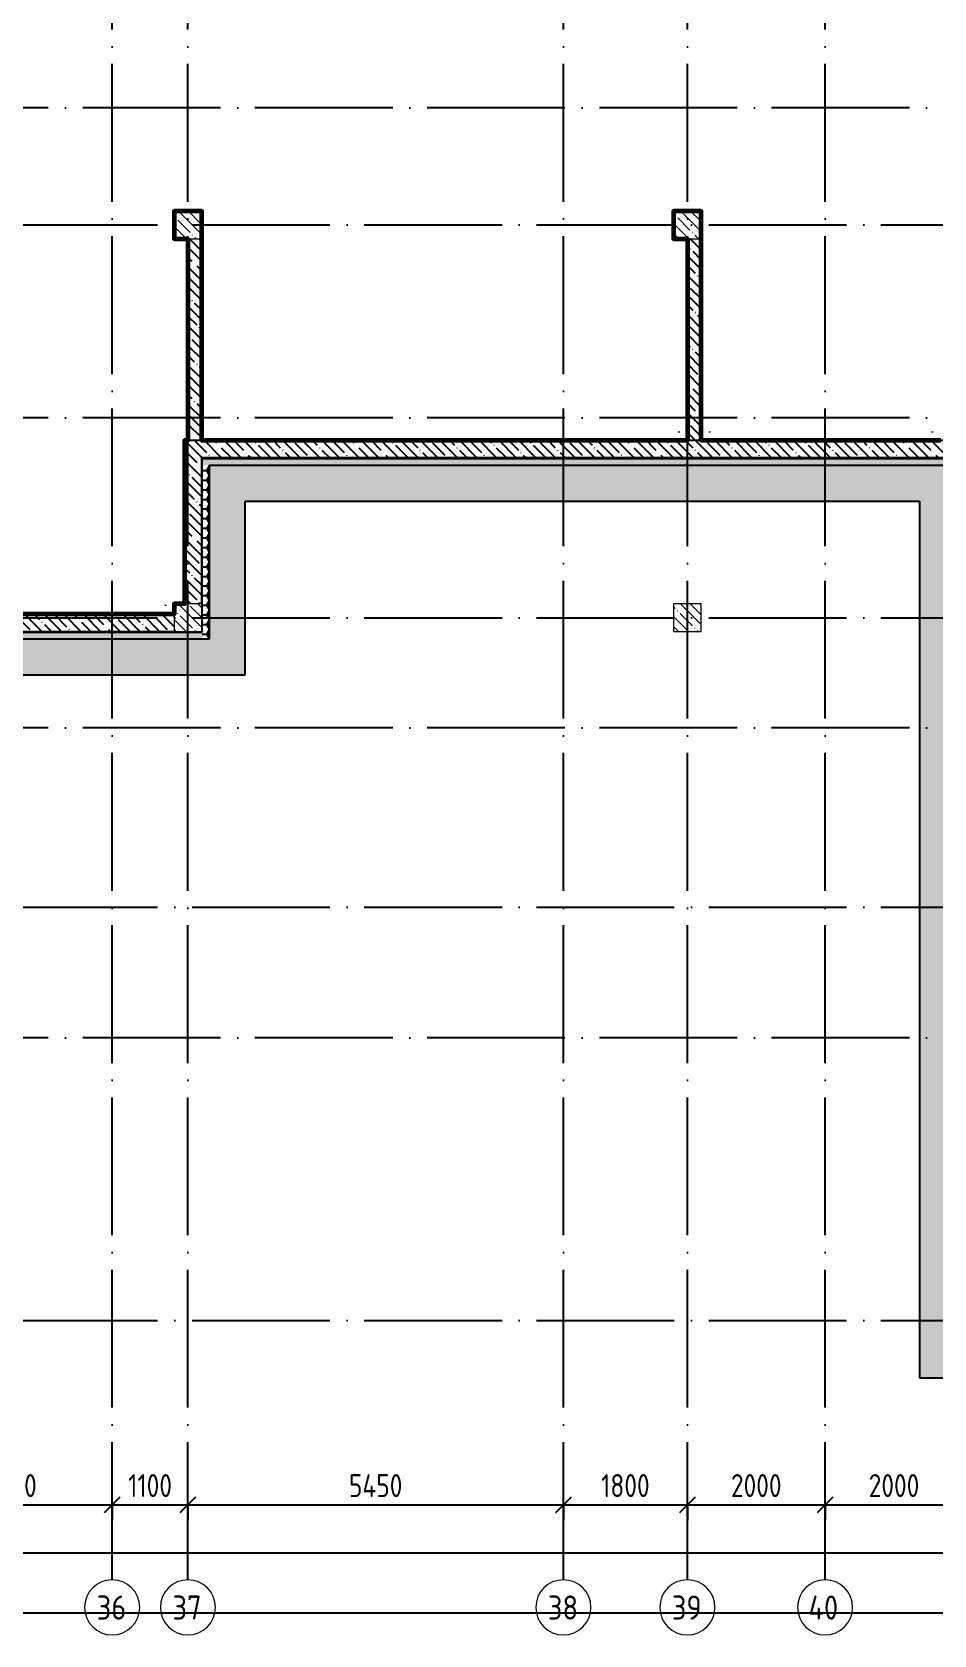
# Model space of a CAD drawing. Header units: millimetres. Extents: x -592259 to 288321, y -552984 to 293768.
# Drawn here: x 133985 to 147078, y 110347 to 133611 of the extents above; entities that cross this region are included whole.
import ezdxf

# ---------------------------------------------------------------- set-up
doc = ezdxf.new("R2010")
doc.units = ezdxf.units.MM
doc.linetypes.add('ADSK_Линия сетки', pattern=[2500, 2000, -250, 0, -250])
doc.layers.get('Defpoints').update_dxf_attribs({"color": 250})
for name, color, linetype, lineweight in [('5.2) ЧН-25 подвал 3.1 вып', 160, 'Continuous', 60), ('A-ANNO-DIMS', 250, 'Continuous', 9), ('A-DETL-2', 250, 'Continuous', 5), ('A-DETL-GENF-1', 250, 'Continuous', 5), ('A-WALL', 250, 'Continuous', 9), ('A-WALL-1', 250, 'Continuous', 50), ('A-WALL-2', 250, 'Continuous', 5), ('A-WALL-3', 250, 'Continuous', 13), ('I-WALL-1', 250, 'Continuous', 5), ('S-COLS-1', 250, 'Continuous', 5), ('S-COLS-2', 250, 'Continuous', 5), ('Оси', 250, 'Continuous', 9), ('Оси-1', 250, 'ADSK_Линия сетки', 9)]:
    doc.layers.add(name, color=color, linetype=linetype, lineweight=lineweight)
doc.styles.add('GOST Common', font='', dxfattribs={"width": 0.9, "height": 350})
doc.styles.get("Standard").update_dxf_attribs({"font": 'ГОСТ тип А.ttf'})
doc.styles.get('GOST Common').set_extended_font_data('GOST Common')
doc.dimstyles.new('А3', dxfattribs={"dimtxt": 333, "dimasz": 222, "dimexe": 222, "dimexo": 111, "dimgap": 111, "dimtad": 1, "dimtoh": 1, "dimdec": 0, "dimrnd": 0.0015, "dimzin": 0, "dimdsep": 46, "dimtxsty": 'Standard', "dimblk": 'OBLIQUE', "dimcen": 0, "dimclrd": 7, "dimclre": 7, "dimclrt": 7, "dimadec": 0, "dimazin": 0, "dimtfac": 1, "dimtdec": 0, "dimtofl": 0, "dimtmove": 0, "dimatfit": 3, "dimfxl": 1, "dimtolj": 1, "dimtzin": 0, "dimarcsym": 0})
pattern_1 = [(135, (10997.54, 114885.93), (-142.5612, -142.5612), []), (135, (11140.1, 114885.93), (-142.5612, -142.5612), [252.016, -50.403, 3.353, -47.05])]
pattern_2 = [(0, (10997.54, 114885.926), (120.968, 69.841), [80.645, -161.29]), (120, (10997.54, 114885.926), (-120.96808, 69.84086), [80.645, -161.29]), (60, (10997.54, 114885.926), (-8e-05, 139.68186), [0, -161.29, 80.645, 0])]

# ---------------------------------------------------------------- blocks, each defined once
blk = doc.blocks.new('BSC_Колонна _Прямоугольная - 400x400-V23-АР1_Кладочный план подвала_ Блок 2_ 3')
at = {"layer": 'S-COLS-2'}
h = blk.add_hatch(dxfattribs=at)
h.set_pattern_fill('FP_35', color=256, style=0, pattern_type=2)
h.set_pattern_definition([(135, (-125250, -10225), (-142.56192, -142.56192), []), (135, (-125107.44, -10225), (-142.56192, -142.56192), [252.016, -50.403, 3.353, -47.05])])
h.paths.add_polyline_path([(-200, -200), (200, -200), (200, 200), (-200, 200)])
at = {"layer": 'S-COLS-1'}
for p, q in [((200, 200), (-200, 200)), ((-200, 200), (-200, -200)), ((200, -200), (200, 200)), ((-200, -200), (200, -200))]:
    blk.add_line(p, q, dxfattribs=at)
blk = doc.blocks.new('BSC_Колонна _Прямоугольная - 400x400-V34-АР1_Кладочный план подвала_ Блок 2_ 3')
at = {"layer": 'S-COLS-2'}
h = blk.add_hatch(dxfattribs=at)
h.set_pattern_fill('FP_46', color=256, style=0, pattern_type=2)
h.set_pattern_definition([(135, (-125250, -15925), (-142.56192, -142.56192), []), (135, (-125107.44, -15925), (-142.56192, -142.56192), [252.016, -50.403, 3.353, -47.05])])
h.paths.add_polyline_path([(-200, -200), (200, -200), (200, 200), (-200, 200)])
at = {"layer": 'S-COLS-1'}
for p, q in [((200, 200), (-200, 200)), ((-200, 200), (-200, -200)), ((200, -200), (200, 200)), ((-200, -200), (200, -200))]:
    blk.add_line(p, q, dxfattribs=at)
blk = doc.blocks.new('BSC_Колонна _Прямоугольная - 400x400-V35-АР1_Кладочный план подвала_ Блок 2_ 3')
at = {"layer": 'S-COLS-2'}
h = blk.add_hatch(dxfattribs=at)
h.set_pattern_fill('FP_47', color=256, style=0, pattern_type=2)
h.set_pattern_definition([(135, (-132500, -15925), (-142.56192, -142.56192), []), (135, (-132357.44, -15925), (-142.56192, -142.56192), [252.016, -50.403, 3.353, -47.05])])
h.paths.add_polyline_path([(-200, -200), (200, -200), (200, 200), (-200, 200)])
at = {"layer": 'S-COLS-1'}
for p, q in [((200, 200), (-200, 200)), ((-200, 200), (-200, -200)), ((200, -200), (200, 200)), ((-200, -200), (200, -200))]:
    blk.add_line(p, q, dxfattribs=at)
blk = doc.blocks.new('BSC_Колонна _Прямоугольная - 400x400-V52-АР1_Кладочный план подвала_ Блок 2_ 3')
at = {"layer": 'S-COLS-2'}
h = blk.add_hatch(dxfattribs=at)
h.set_pattern_fill('FP_64', color=256, style=0, pattern_type=2)
h.set_pattern_definition([(135, (-132500, -10225), (-142.56192, -142.56192), []), (135, (-132357.44, -10225), (-142.56192, -142.56192), [252.016, -50.403, 3.353, -47.05])])
h.paths.add_polyline_path([(-200, -200), (200, -200), (200, 200), (-200, 200)])
at = {"layer": 'S-COLS-1'}
for p, q in [((200, 200), (-200, 200)), ((-200, 200), (-200, -200)), ((200, -200), (200, 200)), ((-200, -200), (200, -200))]:
    blk.add_line(p, q, dxfattribs=at)
blk = doc.blocks.new('Ось сетки - Круг_Ø8 мм-39983606-АР1_Кладочный план подвала_ Блок 2_ 3')
at = {"layer": 'Оси'}
for start, end in [(360, 180), (180, 360)]:
    blk.add_arc((0, 0), 4, start, end, dxfattribs=at)
blk = doc.blocks.new('_Oblique')
at = {"color": 0, "linetype": 'ByBlock', "lineweight": -2}
blk.add_line((-0.5, -0.5), (0.5, 0.5), dxfattribs=at)
blk = doc.blocks.new('*D5228')
at = {"layer": 'A-ANNO-DIMS', "color": 7, "lineweight": -2, "transparency": 16777216}
for p, q in [((132198, 112237), (135148, 112237)), ((132198, 112226), (132198, 112015)), ((135148, 112226), (135148, 112015))]:
    blk.add_line(p, q, dxfattribs=at)
at = {"layer": 'Defpoints', "color": 0, "transparency": 16777216}
for p in [(132198, 112337), (135148, 112337), (135148, 112237)]:
    blk.add_point(p, dxfattribs=at)
at = {"layer": 'A-ANNO-DIMS', "color": 7, "lineweight": -2, "transparency": 16777216, "xscale": 222, "yscale": 222, "zscale": 222, "rotation": 180}
blk.add_blockref('_Oblique', (132198, 112237), dxfattribs=at)
at = {"layer": 'A-ANNO-DIMS', "color": 7, "lineweight": -2, "transparency": 16777216, "xscale": 222, "yscale": 222, "zscale": 222}
blk.add_blockref('_Oblique', (135148, 112237), dxfattribs=at)
at = {"layer": 'A-ANNO-DIMS', "color": 7, "lineweight": -2, "transparency": 16777216, "insert": (133673, 112515), "char_height": 333, "width": 2.48, "attachment_point": 5}
blk.add_mtext('\\A1;2950', dxfattribs=at)
blk = doc.blocks.new('*D5229')
at = {"layer": 'A-ANNO-DIMS', "color": 7, "lineweight": -2, "transparency": 16777216}
for p, q in [((135148, 112237), (136248, 112237)), ((135148, 112226), (135148, 112015)), ((136248, 112226), (136248, 112015))]:
    blk.add_line(p, q, dxfattribs=at)
at = {"layer": 'Defpoints', "color": 0, "transparency": 16777216}
for p in [(135148, 112337), (136248, 112337), (136248, 112237)]:
    blk.add_point(p, dxfattribs=at)
at = {"layer": 'A-ANNO-DIMS', "color": 7, "lineweight": -2, "transparency": 16777216, "xscale": 222, "yscale": 222, "zscale": 222, "rotation": 180}
blk.add_blockref('_Oblique', (135148, 112237), dxfattribs=at)
at = {"layer": 'A-ANNO-DIMS', "color": 7, "lineweight": -2, "transparency": 16777216, "xscale": 222, "yscale": 222, "zscale": 222}
blk.add_blockref('_Oblique', (136248, 112237), dxfattribs=at)
at = {"layer": 'A-ANNO-DIMS', "color": 7, "lineweight": -2, "transparency": 16777216, "insert": (135698, 112515), "char_height": 333, "width": 2.11, "attachment_point": 5}
blk.add_mtext('\\A1;1100', dxfattribs=at)
blk = doc.blocks.new('*D5230')
at = {"layer": 'A-ANNO-DIMS', "color": 7, "lineweight": -2, "transparency": 16777216}
for p, q in [((136248, 112237), (141698, 112237)), ((136248, 112226), (136248, 112015)), ((141698, 112226), (141698, 112015))]:
    blk.add_line(p, q, dxfattribs=at)
at = {"layer": 'Defpoints', "color": 0, "transparency": 16777216}
for p in [(136248, 112337), (141698, 112337), (141698, 112237)]:
    blk.add_point(p, dxfattribs=at)
at = {"layer": 'A-ANNO-DIMS', "color": 7, "lineweight": -2, "transparency": 16777216, "xscale": 222, "yscale": 222, "zscale": 222, "rotation": 180}
blk.add_blockref('_Oblique', (136248, 112237), dxfattribs=at)
at = {"layer": 'A-ANNO-DIMS', "color": 7, "lineweight": -2, "transparency": 16777216, "xscale": 222, "yscale": 222, "zscale": 222}
blk.add_blockref('_Oblique', (141698, 112237), dxfattribs=at)
at = {"layer": 'A-ANNO-DIMS', "color": 7, "lineweight": -2, "transparency": 16777216, "insert": (138973, 112515), "char_height": 333, "width": 2.57, "attachment_point": 5}
blk.add_mtext('\\A1;5450', dxfattribs=at)
blk = doc.blocks.new('*D5231')
at = {"layer": 'A-ANNO-DIMS', "color": 7, "lineweight": -2, "transparency": 16777216}
for p, q in [((141698, 112237), (143498, 112237)), ((141698, 112226), (141698, 112015)), ((143498, 112226), (143498, 112015))]:
    blk.add_line(p, q, dxfattribs=at)
at = {"layer": 'Defpoints', "color": 0, "transparency": 16777216}
for p in [(141698, 112337), (143498, 112337), (143498, 112237)]:
    blk.add_point(p, dxfattribs=at)
at = {"layer": 'A-ANNO-DIMS', "color": 7, "lineweight": -2, "transparency": 16777216, "xscale": 222, "yscale": 222, "zscale": 222, "rotation": 180}
blk.add_blockref('_Oblique', (141698, 112237), dxfattribs=at)
at = {"layer": 'A-ANNO-DIMS', "color": 7, "lineweight": -2, "transparency": 16777216, "xscale": 222, "yscale": 222, "zscale": 222}
blk.add_blockref('_Oblique', (143498, 112237), dxfattribs=at)
at = {"layer": 'A-ANNO-DIMS', "color": 7, "lineweight": -2, "transparency": 16777216, "insert": (142598, 112515), "char_height": 333, "width": 2.3, "attachment_point": 5}
blk.add_mtext('\\A1;1800', dxfattribs=at)
blk = doc.blocks.new('*D5232')
at = {"layer": 'A-ANNO-DIMS', "color": 7, "lineweight": -2, "transparency": 16777216}
for p, q in [((143498, 112237), (145498, 112237)), ((143498, 112226), (143498, 112015)), ((145498, 112226), (145498, 112015))]:
    blk.add_line(p, q, dxfattribs=at)
at = {"layer": 'Defpoints', "color": 0, "transparency": 16777216}
for p in [(143498, 112337), (145498, 112337), (145498, 112237)]:
    blk.add_point(p, dxfattribs=at)
at = {"layer": 'A-ANNO-DIMS', "color": 7, "lineweight": -2, "transparency": 16777216, "xscale": 222, "yscale": 222, "zscale": 222, "rotation": 180}
blk.add_blockref('_Oblique', (143498, 112237), dxfattribs=at)
at = {"layer": 'A-ANNO-DIMS', "color": 7, "lineweight": -2, "transparency": 16777216, "xscale": 222, "yscale": 222, "zscale": 222}
blk.add_blockref('_Oblique', (145498, 112237), dxfattribs=at)
at = {"layer": 'A-ANNO-DIMS', "color": 7, "lineweight": -2, "transparency": 16777216, "insert": (144498, 112515), "char_height": 333, "width": 2.48, "attachment_point": 5}
blk.add_mtext('\\A1;2000', dxfattribs=at)
blk = doc.blocks.new('*D5233')
at = {"layer": 'A-ANNO-DIMS', "color": 7, "lineweight": -2, "transparency": 16777216}
for p, q in [((145498, 112237), (147498, 112237)), ((145498, 112226), (145498, 112015)), ((147498, 112226), (147498, 112015))]:
    blk.add_line(p, q, dxfattribs=at)
at = {"layer": 'Defpoints', "color": 0, "transparency": 16777216}
for p in [(145498, 112337), (147498, 112337), (147498, 112237)]:
    blk.add_point(p, dxfattribs=at)
at = {"layer": 'A-ANNO-DIMS', "color": 7, "lineweight": -2, "transparency": 16777216, "xscale": 222, "yscale": 222, "zscale": 222, "rotation": 180}
blk.add_blockref('_Oblique', (145498, 112237), dxfattribs=at)
at = {"layer": 'A-ANNO-DIMS', "color": 7, "lineweight": -2, "transparency": 16777216, "xscale": 222, "yscale": 222, "zscale": 222}
blk.add_blockref('_Oblique', (147498, 112237), dxfattribs=at)
at = {"layer": 'A-ANNO-DIMS', "color": 7, "lineweight": -2, "transparency": 16777216, "insert": (146498, 112515), "char_height": 333, "width": 2.48, "attachment_point": 5}
blk.add_mtext('\\A1;2000', dxfattribs=at)
blk = doc.blocks.new('*D5130')
at = {"layer": 'A-ANNO-DIMS', "color": 7, "lineweight": -2, "transparency": 16777216}
for p, q in [((80148, 111537), (163748, 111537)), ((80148, 111526), (80148, 111315)), ((163748, 111526), (163748, 111315))]:
    blk.add_line(p, q, dxfattribs=at)
at = {"layer": 'Defpoints', "color": 0, "transparency": 16777216}
for p in [(80148, 111637), (163748, 111637), (163748, 111537)]:
    blk.add_point(p, dxfattribs=at)
at = {"layer": 'A-ANNO-DIMS', "color": 7, "lineweight": -2, "transparency": 16777216, "xscale": 222, "yscale": 222, "zscale": 222, "rotation": 180}
blk.add_blockref('_Oblique', (80148, 111537), dxfattribs=at)
at = {"layer": 'A-ANNO-DIMS', "color": 7, "lineweight": -2, "transparency": 16777216, "xscale": 222, "yscale": 222, "zscale": 222}
blk.add_blockref('_Oblique', (163748, 111537), dxfattribs=at)
at = {"layer": 'A-ANNO-DIMS', "color": 7, "lineweight": -2, "transparency": 16777216, "insert": (121948, 111815), "char_height": 333, "width": 3.1, "attachment_point": 5}
blk.add_mtext('\\A1;83600', dxfattribs=at)

msp = doc.modelspace()

# ---------------------------------------------------------------- hatches: boundary and pattern name
at = {"layer": 'A-DETL-GENF-1', "lineweight": -2}
h = msp.add_hatch(dxfattribs=at)
h.set_pattern_fill('FP_124', color=256, style=0, pattern_type=2)
h.set_pattern_definition([(135, (11421.8, 114885.93), (-424.26407, 3e-14), [600, 0, 0, 0]), (45, (10997.54, 114885.93), (-424.26407, 0), [600, 0, 0, 0]), (45, (10997.54, 115098.06), (-424.26407, 0), [150, -450]), (135, (11315.74, 115204.12), (-424.26407, 3e-14), [150, -450]), (45, (11315.74, 114992), (-424.26407, 0), [150, -450]), (135, (11209.67, 114885.93), (-424.26407, 3e-14), [150, -450])])
h.paths.add_polyline_path([(164577.5167, 114080.9267), (164577.5167, 174490.9262), (146867.5374, 174490.9262), (146867.5253, 174090.9262), (132367.5473, 174090.9262), (132367.5473, 172390.9267), (129627.538, 172390.9267), (129627.538, 174090.9262), (120727.5383, 174090.9262), (120727.5383, 174490.9262), (87962.538, 174490.9262), (87962.538, 174090.9267), (84292.5374, 174090.9267), (84292.5374, 171140.9262), (81177.5374, 171140.9262), (81177.5374, 174090.9267), (78864.3215, 174090.9267), (78864.3215, 173570.9267), (80657.5374, 173570.9267), (80657.5374, 170620.9262), (84812.5374, 170620.9262), (84812.5374, 173570.9267), (88482.538, 173570.9267), (88482.538, 173970.9262), (120207.5383, 173970.9262), (120207.5383, 173570.9262), (129107.538, 173570.9262), (129107.538, 171870.9267), (132887.5473, 171870.9267), (132887.5473, 173570.9262), (147387.5374, 173570.9262), (147387.5374, 173970.9262), (164057.5167, 173970.9262), (164057.5167, 114600.9267), (147387.5977, 114600.9267), (147387.5977, 127320.9262), (136557.5374, 127320.9262), (136557.5374, 124800.9267), (124737.538, 124800.9267), (124737.538, 133800.9262), (115587.538, 133800.9262), (115587.538, 141000.9267), (80187.5374, 141000.9267), (80187.5374, 158100.9262), (78864.3215, 158100.9262), (78864.3215, 157580.9262), (79667.5374, 157580.9262), (79667.5374, 140480.9267), (115067.538, 140480.9267), (115067.538, 133280.9262), (124217.538, 133280.9262), (124217.538, 124280.9267), (137077.5374, 124280.9267), (137077.5374, 126800.9262), (146867.5977, 126800.9262), (146867.5977, 114080.9267), (159660.2072, 114080.9267)])
at = {"layer": 'A-WALL', "lineweight": -2}
for points in [[(147389.5977, 127422.9262), (147489.5977, 127422.9262), (147489.5977, 127430.9262), (136447.5374, 127430.9262), (136447.5374, 127422.9262), (147387.5977, 127422.9262)], [(136455.5374, 124902.9267), (136455.5374, 127422.9262), (136447.5374, 127422.9262), (136447.5384, 124902.9267)], [(136447.5374, 124902.9267), (136447.5374, 124910.9262), (124839.538, 124910.9262), (124839.538, 124902.9267), (132728.2453, 124902.9267)]]:
    msp.add_hatch(color=256, dxfattribs=at).paths.add_polyline_path(points)
at = {"layer": 'A-WALL-2', "lineweight": -2}
h = msp.add_hatch(dxfattribs=at)
h.set_pattern_fill('FP_3', color=256, style=0, pattern_type=2)
h.set_pattern_definition(pattern_2)
h.paths.add_polyline_path([(147387.5977, 127322.9262), (147389.5977, 127322.9262), (147389.5977, 127422.9262), (136455.5374, 127422.9262), (136455.5374, 127322.9262), (146194.2262, 127322.9262)])
h = msp.add_hatch(dxfattribs=at)
h.set_pattern_fill('FP_3', color=256, style=0, pattern_type=2)
h.set_pattern_definition(pattern_2)
h.paths.add_polyline_path([(136555.5374, 124802.9267), (136555.5374, 127322.9262), (136455.5374, 127322.9262), (136455.5374, 124802.9267)])
h = msp.add_hatch(dxfattribs=at)
h.set_pattern_fill('FP_3', color=256, style=0, pattern_type=2)
h.set_pattern_definition(pattern_2)
h.paths.add_polyline_path([(136447.5374, 124800.9267), (136455.5374, 124800.9267), (136455.5374, 124902.9267), (124739.538, 124902.9267), (124739.538, 124802.9267), (136447.5374, 124802.9267)])
at = {"layer": 'I-WALL-1', "lineweight": -2}
h = msp.add_hatch(dxfattribs=at)
h.set_pattern_fill('FP_1', color=256, style=0, pattern_type=2)
h.set_pattern_definition(pattern_1)
h.paths.add_polyline_path([(136447.5374, 127680.9262), (136447.5374, 130610.9262), (136247.5374, 130610.9262), (136247.5374, 127680.9262)])
h = msp.add_hatch(dxfattribs=at)
h.set_pattern_fill('FP_1', color=256, style=0, pattern_type=2)
h.set_pattern_definition(pattern_1)
h.paths.add_polyline_path([(143697.5374, 127680.9262), (143697.5374, 130610.9262), (143497.5374, 130610.9262), (143497.5374, 127680.9262), (143501.03, 127680.9262)])
h = msp.add_hatch(dxfattribs=at)
h.set_pattern_fill('FP_1', color=256, style=0, pattern_type=2)
h.set_pattern_definition(pattern_1)
h.paths.add_polyline_path([(143697.5374, 127680.9262), (143697.5374, 130610.9262), (143497.5374, 130610.9262), (143497.5374, 127680.9262), (143501.03, 127680.9262)])
h = msp.add_hatch(dxfattribs=at)
h.set_pattern_fill('FP_1', color=256, style=0, pattern_type=2)
h.set_pattern_definition(pattern_1)
h.paths.add_polyline_path([(136226.243, 125310.9262), (136447.5374, 125310.9262), (136447.5374, 127680.9262), (136197.5374, 127680.9262), (136197.5374, 125310.9262)])
h = msp.add_hatch(dxfattribs=at)
h.set_pattern_fill('FP_1', color=256, style=0, pattern_type=2)
h.set_pattern_definition(pattern_1)
h.paths.add_polyline_path([(147497.5374, 127430.9262), (147497.5374, 127680.9262), (136447.5374, 127680.9262), (136447.5374, 127430.9262), (146194.2262, 127430.9262)])
h = msp.add_hatch(dxfattribs=at)
h.set_pattern_fill('FP_1', color=256, style=0, pattern_type=2)
h.set_pattern_definition(pattern_1)
h.paths.add_polyline_path([(136047.5374, 124910.9267), (136047.5374, 125160.9267), (132397.5384, 125160.9267), (132397.5384, 124910.9267), (132728.2453, 124910.9267)])

# ---------------------------------------------------------------- linework, layer by layer
at = {"color": 1}
msp.add_lwpolyline([(172265.5409, 183601.6714), (124619.2541, 183601.6714), (124619.2541, 110667.782), (172265.5409, 110667.782)], close=True, dxfattribs=at)
at = {"layer": '5.2) ЧН-25 подвал 3.1 вып'}
msp.add_lwpolyline([(147177.5374, 127680.9262), (143697.5374, 127680.9262), (143697.5374, 131010.9262), (143297.5384, 131010.9262), (143297.5384, 130610.9262), (143497.5374, 130610.9262), (143497.5374, 127680.9262), (136447.5374, 127680.9262), (136447.5374, 131010.9262), (136047.5384, 131010.9262), (136047.5384, 130610.9262), (136247.5374, 130610.9262), (136247.5384, 127680.9262), (136197.5374, 127680.9262), (136197.5374, 125310.9262), (136047.5384, 125310.9262), (136047.5384, 125160.9267), (132397.5384, 125160.9267)], dxfattribs=at)
at = {"layer": 'A-DETL-2', "lineweight": -2}
for p, q in [((147387.5977, 127320.9262), (136557.5374, 127320.9262)), ((136557.5374, 127320.9262), (136557.5374, 124800.9267)), ((137077.5374, 124280.9267), (137077.5374, 126800.9262)), ((137077.5374, 126800.9262), (146867.5977, 126800.9262)), ((146867.5977, 126800.9262), (146867.5977, 114080.9267)), ((136557.5374, 124800.9267), (124737.538, 124800.9267)), ((124217.538, 124280.9267), (137077.5374, 124280.9267)), ((146867.5977, 114080.9267), (164577.5167, 114080.9267))]:
    msp.add_line(p, q, dxfattribs=at)
at = {"layer": 'A-WALL-1', "lineweight": -2}
for p, q in [((136247.5374, 130610.9262), (136247.5374, 127680.9262)), ((136447.5374, 127680.9262), (136447.5374, 130610.9262)), ((143497.5374, 130610.9262), (143497.5374, 127680.9262)), ((143697.5374, 127680.9262), (143697.5374, 130610.9262)), ((136197.5374, 127680.9262), (136197.5374, 125310.9262)), ((147497.5374, 127680.9262), (136197.5374, 127680.9262)), ((136447.5374, 127430.9262), (147497.5374, 127430.9262)), ((136447.5374, 125310.9262), (136447.5374, 127430.9262)), ((136047.5374, 125160.9267), (132397.5384, 125160.9267)), ((132397.5384, 124910.9267), (136047.5374, 124910.9267))]:
    msp.add_line(p, q, dxfattribs=at)
at = {"layer": 'A-WALL-2', "lineweight": -2}
for p, q in [((136555.5374, 127322.9262), (147389.5977, 127322.9262)), ((136555.5374, 124800.9267), (136555.5374, 127322.9262)), ((124737.538, 124802.9267), (136557.5374, 124802.9267)), ((136455.5374, 124802.9267), (136455.5374, 124800.9267))]:
    msp.add_line(p, q, dxfattribs=at)
at = {"layer": 'A-WALL-3', "lineweight": -2}
for p, q in [((147497.5977, 127430.9262), (136447.5374, 127430.9262)), ((136447.5374, 127430.9262), (136447.5374, 127430.9262)), ((136455.5374, 127422.9262), (147489.5977, 127422.9262)), ((136455.5374, 124902.9267), (136455.5374, 127422.9262)), ((124839.538, 124902.9267), (136455.5374, 124902.9267)), ((136047.5384, 124910.9267), (136047.5374, 124910.9267))]:
    msp.add_line(p, q, dxfattribs=at)
at = {"layer": 'I-WALL-1', "lineweight": -2}
for p, q in [((143377.5374, 127800.9262), (143377.5374, 127815.9262)), ((143817.5374, 127815.9262), (143817.5374, 127800.9262)), ((147057.5374, 127800.9262), (147057.5374, 127815.9262)), ((135927.5384, 125280.9267), (135927.5384, 125295.9267))]:
    msp.add_line(p, q, dxfattribs=at)
at = {"layer": 'Оси-1', "lineweight": -2}
for p, q in [((135147.5379, 111147.0862), (135147.5379, 176087.9307)), ((136247.5384, 111147.0862), (136247.5384, 176087.9307)), ((141697.5384, 111147.0862), (141697.5384, 176087.9307)), ((143497.5384, 111147.0862), (143497.5384, 176087.9307)), ((145497.5386, 111147.0856), (145497.5386, 176087.9307)), ((166722.1084, 132510.9858), (110317.5374, 132510.9858)), ((76304.6994, 130810.9262), (166722.1084, 130810.9262)), ((166722.1084, 128011.0455), (110317.5374, 128011.0455)), ((76304.6994, 125110.9262), (166722.1084, 125110.9262)), ((166722.1084, 123510.9858), (110317.5374, 123510.9858)), ((76304.6994, 120910.9262), (166722.1084, 120910.9262)), ((166722.1084, 119011.0455), (110317.5374, 119011.0455)), ((76304.6994, 114910.9262), (166722.1084, 114910.9262))]:
    msp.add_line(p, q, dxfattribs=at)

# ---------------------------------------------------------------- block references
at = {"layer": 'S-COLS-1', "lineweight": -2}
for name, p in [('BSC_Колонна _Прямоугольная - 400x400-V34-АР1_Кладочный план подвала_ Блок 2_ 3', (136247.5384, 130810.9262)), ('BSC_Колонна _Прямоугольная - 400x400-V35-АР1_Кладочный план подвала_ Блок 2_ 3', (143497.5384, 130810.9262)), ('BSC_Колонна _Прямоугольная - 400x400-V23-АР1_Кладочный план подвала_ Блок 2_ 3', (136247.5384, 125110.9262)), ('BSC_Колонна _Прямоугольная - 400x400-V52-АР1_Кладочный план подвала_ Блок 2_ 3', (143497.5384, 125110.9262))]:
    msp.add_blockref(name, p, dxfattribs=at)
at = {"layer": 'Оси', "lineweight": -2, "xscale": 99.99999999999993, "yscale": 99.99999999999993, "zscale": 99.99999999999993}
for p in [(135147.5379, 110747.0862), (136247.5384, 110747.0862), (141697.5384, 110747.0862), (143497.5384, 110747.0862), (145497.5386, 110747.0856)]:
    msp.add_blockref('Ось сетки - Круг_Ø8 мм-39983606-АР1_Кладочный план подвала_ Блок 2_ 3', p, dxfattribs=at)

# ---------------------------------------------------------------- texts
at = {"layer": 'Оси', "lineweight": -2, "char_height": 350, "attachment_point": 1, "style": 'GOST Common'}
for s, insert, width in [('36', (134923.5073, 110919.6196), 541.139062), ('37', (136023.5078, 110919.6196), 541.139062), ('38', (141473.5078, 110919.6196), 541.139062), ('39', (143273.5078, 110919.6196), 541.139062), ('40', (145255.5079, 110919.619), 584.430187)]:
    msp.add_mtext(s, dxfattribs=dict(at, insert=insert, width=width))

# ---------------------------------------------------------------- dimensions: what is measured, and where the dimension line sits
at = {"layer": 'A-ANNO-DIMS', "lineweight": -2}
for base, p1, p2, picture, middle in [((135147.5379, 112237.0272), (132197.5384, 112337.0121), (135147.5379, 112337.0121), '*D5228', (133672.5382, 112514.5272)), ((136247.5384, 112237.0272), (135147.5379, 112337.0121), (136247.5384, 112337.0121), '*D5229', (135697.5382, 112514.5272)), ((141697.5384, 112237.0272), (136247.5384, 112337.0121), (141697.5384, 112337.0121), '*D5230', (138972.5384, 112514.5272)), ((143497.5384, 112237.0272), (141697.5384, 112337.0121), (143497.5384, 112337.0121), '*D5231', (142597.5384, 112514.5272)), ((145497.5386, 112237.0272), (143497.5384, 112337.0121), (145497.5386, 112337.0121), '*D5232', (144497.5385, 112514.5272)), ((147497.5384, 112237.0272), (145497.5386, 112337.0121), (147497.5384, 112337.0121), '*D5233', (146497.5385, 112514.5272)), ((163747.5384, 111537.0272), (80147.5374, 111637.0121), (163747.5384, 111637.0121), '*D5130', (121947.5379, 111814.5272))]:
    dim = msp.add_linear_dim(base=base, p1=p1, p2=p2, dimstyle='А3', dxfattribs=at)
    dim.commit()
    dim.dimension.update_dxf_attribs({"geometry": picture, "text_midpoint": middle})

doc.saveas('drawing.dxf')
